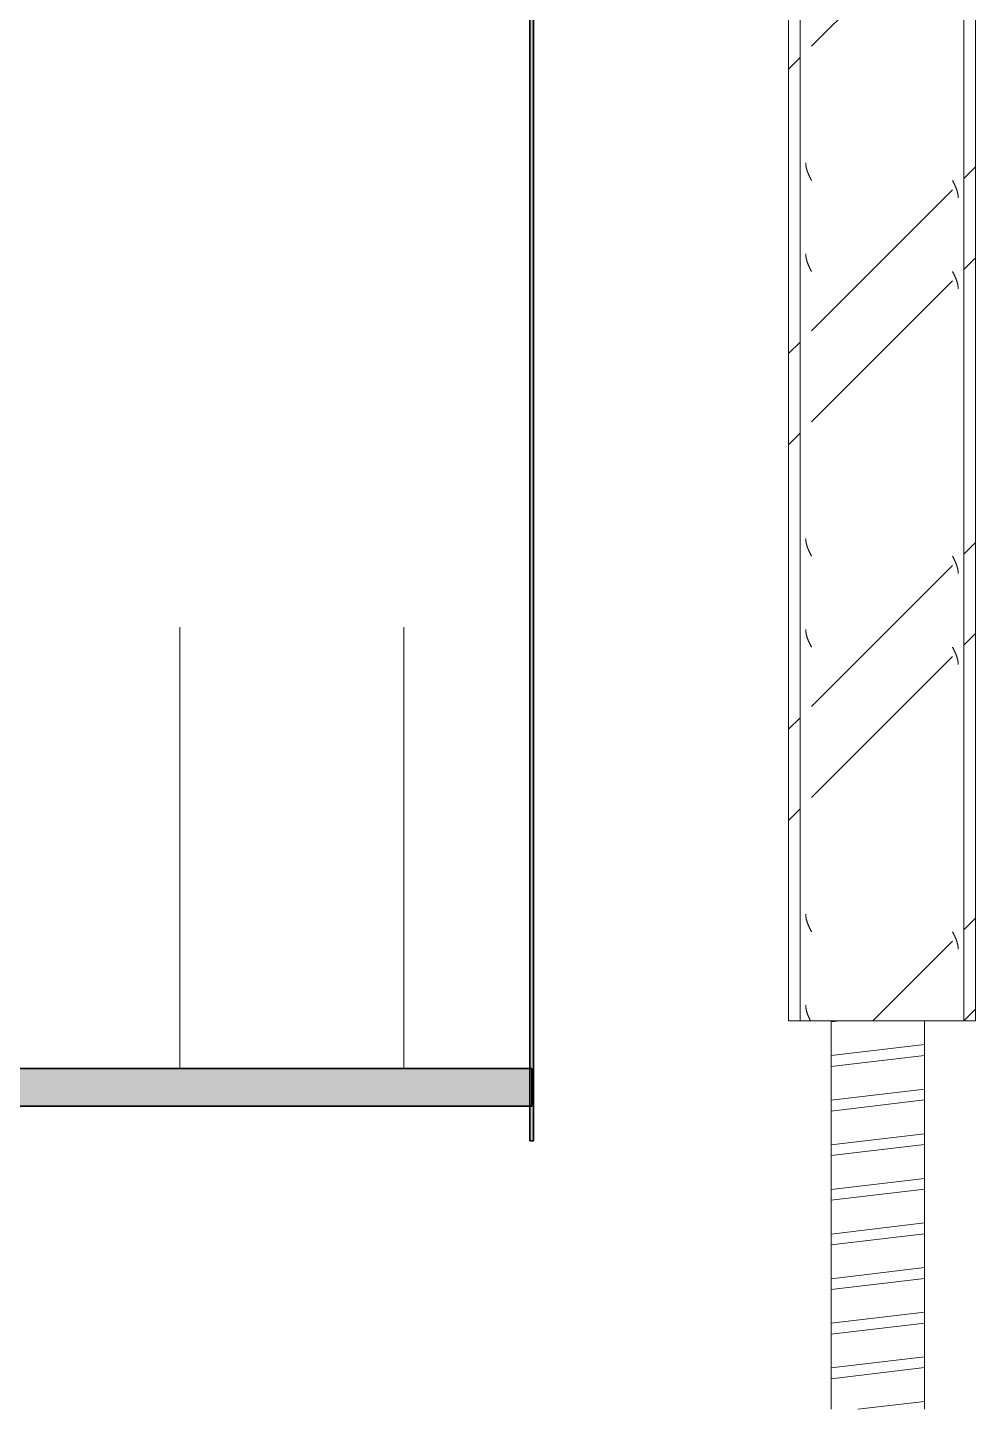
# Model space of a CAD drawing. Header units: centimetres. Extents: x -13467 to 3766, y -437 to 1921.
# Drawn here: x -2412.4 to -2285.5, y 997.5 to 1182.5 of the extents above; entities that cross this region are included whole.
import ezdxf

# ---------------------------------------------------------------- set-up
doc = ezdxf.new("R2010")
doc.units = ezdxf.units.CM
for name, color, linetype, lineweight in [('A-ROOF', 7, 'Continuous', 9), ('A-ROOF-PATT', 7, 'Continuous', 35), ('A-WALL', 7, 'Continuous', 9), ('A-WALL-PATT', 7, 'Continuous', 35), ('S-BEAM', 7, 'Continuous', 9), ('S-COLS', 7, 'Continuous', 9)]:
    doc.layers.add(name, color=color, linetype=linetype, lineweight=lineweight)
pattern_1 = [(45, (-5050.647, 712), (-25.1447, 25.1447), []), (45, (-5050.647, 750.1), (-25.1447, 25.1447), [])]

# ---------------------------------------------------------------- blocks, each defined once
blk = doc.blocks.new('FP_92-Sección 1-2')
at = {"layer": 'S-COLS', "color": 9, "true_color": 0xc0c0c0}
for p, q in [((-1737.19, 1162), (-1737.2, 1162.04)), ((-1737.17, 1161.96), (-1737.19, 1162)), ((-1737.15, 1161.92), (-1737.17, 1161.96)), ((-1737.13, 1161.89), (-1737.15, 1161.92)), ((-1737.11, 1161.85), (-1737.13, 1161.89)), ((-1737.09, 1161.81), (-1737.11, 1161.85)), ((-1737.07, 1161.77), (-1737.09, 1161.81)), ((-1737.05, 1161.74), (-1737.07, 1161.77)), ((-1737.04, 1161.7), (-1737.05, 1161.74)), ((-1737.02, 1161.66), (-1737.04, 1161.7)), ((-1737, 1161.63), (-1737.02, 1161.66)), ((-1736.98, 1161.59), (-1737, 1161.63)), ((-1736.96, 1161.55), (-1736.98, 1161.59)), ((-1736.95, 1161.51), (-1736.96, 1161.55)), ((-1736.93, 1161.48), (-1736.95, 1161.51)), ((-1736.91, 1161.44), (-1736.93, 1161.48)), ((-1736.89, 1161.4), (-1736.91, 1161.44)), ((-1736.88, 1161.36), (-1736.89, 1161.4)), ((-1736.86, 1161.33), (-1736.88, 1161.36)), ((-1736.84, 1161.29), (-1736.86, 1161.33)), ((-1736.83, 1161.25), (-1736.84, 1161.29)), ((-1736.81, 1161.22), (-1736.83, 1161.25)), ((-1736.79, 1161.18), (-1736.81, 1161.22)), ((-1736.78, 1161.14), (-1736.79, 1161.18)), ((-1736.76, 1161.1), (-1736.78, 1161.14)), ((-1736.75, 1161.07), (-1736.76, 1161.1)), ((-1736.73, 1161.03), (-1736.75, 1161.07)), ((-1736.72, 1160.99), (-1736.73, 1161.03)), ((-1736.7, 1160.95), (-1736.72, 1160.99)), ((-1736.69, 1160.92), (-1736.7, 1160.95)), ((-1736.67, 1160.88), (-1736.69, 1160.92)), ((-1736.66, 1160.84), (-1736.67, 1160.88)), ((-1736.65, 1160.8), (-1736.66, 1160.84)), ((-1736.64, 1160.77), (-1736.65, 1160.8)), ((-1736.62, 1160.73), (-1736.64, 1160.77)), ((-1736.61, 1160.69), (-1736.62, 1160.73)), ((-1736.6, 1160.66), (-1736.61, 1160.69)), ((-1736.59, 1160.62), (-1736.6, 1160.66)), ((-1736.58, 1160.58), (-1736.59, 1160.62)), ((-1736.57, 1160.54), (-1736.58, 1160.58)), ((-1736.56, 1160.51), (-1736.57, 1160.54)), ((-1736.55, 1160.47), (-1736.56, 1160.51)), ((-1736.54, 1160.43), (-1736.55, 1160.47)), ((-1736.53, 1160.39), (-1736.54, 1160.43)), ((-1736.52, 1160.36), (-1736.53, 1160.39)), ((-1736.51, 1160.32), (-1736.52, 1160.36)), ((-1736.5, 1160.28), (-1736.51, 1160.32)), ((-1736.49, 1160.25), (-1736.5, 1160.28)), ((-1736.49, 1160.21), (-1736.49, 1160.25)), ((-1736.48, 1160.17), (-1736.49, 1160.21)), ((-1736.47, 1160.13), (-1736.48, 1160.17)), ((-1736.47, 1160.1), (-1736.47, 1160.13)), ((-1736.46, 1160.06), (-1736.47, 1160.1)), ((-1736.46, 1160.02), (-1736.46, 1160.06)), ((-1736.45, 1159.98), (-1736.46, 1160.02)), ((-1736.45, 1159.95), (-1736.45, 1159.98)), ((-1736.45, 1159.91), (-1736.45, 1159.95)), ((-1736.44, 1159.87), (-1736.45, 1159.91)), ((-1736.44, 1159.83), (-1736.44, 1159.87)), ((-1736.44, 1159.8), (-1736.44, 1159.83)), ((-1736.44, 1159.76), (-1736.44, 1159.8)), ((-1736.44, 1159.72), (-1736.44, 1159.76)), ((-1736.44, 1159.69), (-1736.44, 1159.72)), ((-1737.19, 1149.81), (-1737.2, 1149.85)), ((-1737.17, 1149.77), (-1737.19, 1149.81)), ((-1737.15, 1149.73), (-1737.17, 1149.77)), ((-1737.13, 1149.7), (-1737.15, 1149.73)), ((-1737.11, 1149.66), (-1737.13, 1149.7)), ((-1737.09, 1149.62), (-1737.11, 1149.66)), ((-1737.07, 1149.59), (-1737.09, 1149.62)), ((-1737.05, 1149.55), (-1737.07, 1149.59)), ((-1737.04, 1149.51), (-1737.05, 1149.55)), ((-1737.02, 1149.47), (-1737.04, 1149.51)), ((-1737, 1149.44), (-1737.02, 1149.47)), ((-1736.98, 1149.4), (-1737, 1149.44)), ((-1736.96, 1149.36), (-1736.98, 1149.4)), ((-1736.95, 1149.32), (-1736.96, 1149.36)), ((-1736.93, 1149.29), (-1736.95, 1149.32)), ((-1736.91, 1149.25), (-1736.93, 1149.29)), ((-1736.89, 1149.21), (-1736.91, 1149.25)), ((-1736.88, 1149.18), (-1736.89, 1149.21)), ((-1736.86, 1149.14), (-1736.88, 1149.18)), ((-1736.84, 1149.1), (-1736.86, 1149.14)), ((-1736.83, 1149.06), (-1736.84, 1149.1)), ((-1736.81, 1149.03), (-1736.83, 1149.06)), ((-1736.79, 1148.99), (-1736.81, 1149.03)), ((-1736.78, 1148.95), (-1736.79, 1148.99)), ((-1736.76, 1148.91), (-1736.78, 1148.95)), ((-1736.75, 1148.88), (-1736.76, 1148.91)), ((-1736.73, 1148.84), (-1736.75, 1148.88)), ((-1736.72, 1148.8), (-1736.73, 1148.84)), ((-1736.7, 1148.76), (-1736.72, 1148.8)), ((-1736.69, 1148.73), (-1736.7, 1148.76)), ((-1736.67, 1148.69), (-1736.69, 1148.73)), ((-1736.66, 1148.65), (-1736.67, 1148.69)), ((-1736.65, 1148.62), (-1736.66, 1148.65)), ((-1736.64, 1148.58), (-1736.65, 1148.62)), ((-1736.62, 1148.54), (-1736.64, 1148.58)), ((-1736.61, 1148.5), (-1736.62, 1148.54)), ((-1736.6, 1148.47), (-1736.61, 1148.5)), ((-1736.59, 1148.43), (-1736.6, 1148.47)), ((-1736.58, 1148.39), (-1736.59, 1148.43)), ((-1736.57, 1148.35), (-1736.58, 1148.39)), ((-1736.56, 1148.32), (-1736.57, 1148.35)), ((-1736.55, 1148.28), (-1736.56, 1148.32)), ((-1736.54, 1148.24), (-1736.55, 1148.28)), ((-1736.53, 1148.21), (-1736.54, 1148.24)), ((-1736.52, 1148.17), (-1736.53, 1148.21)), ((-1736.51, 1148.13), (-1736.52, 1148.17)), ((-1736.5, 1148.09), (-1736.51, 1148.13)), ((-1736.49, 1148.06), (-1736.5, 1148.09)), ((-1736.49, 1148.02), (-1736.49, 1148.06)), ((-1736.48, 1147.98), (-1736.49, 1148.02)), ((-1736.47, 1147.94), (-1736.48, 1147.98)), ((-1736.47, 1147.91), (-1736.47, 1147.94)), ((-1736.46, 1147.87), (-1736.47, 1147.91)), ((-1736.46, 1147.83), (-1736.46, 1147.87)), ((-1736.45, 1147.79), (-1736.46, 1147.83)), ((-1736.45, 1147.76), (-1736.45, 1147.79)), ((-1736.45, 1147.72), (-1736.45, 1147.76)), ((-1736.44, 1147.68), (-1736.45, 1147.72)), ((-1736.44, 1147.65), (-1736.44, 1147.68)), ((-1736.44, 1147.61), (-1736.44, 1147.65)), ((-1736.44, 1147.57), (-1736.44, 1147.61)), ((-1736.44, 1147.53), (-1736.44, 1147.57)), ((-1736.44, 1147.5), (-1736.44, 1147.53)), ((-1737.19, 1111.71), (-1737.2, 1111.75)), ((-1737.17, 1111.67), (-1737.19, 1111.71)), ((-1737.15, 1111.63), (-1737.17, 1111.67)), ((-1737.13, 1111.6), (-1737.15, 1111.63)), ((-1737.11, 1111.56), (-1737.13, 1111.6)), ((-1737.09, 1111.52), (-1737.11, 1111.56)), ((-1737.07, 1111.49), (-1737.09, 1111.52)), ((-1737.05, 1111.45), (-1737.07, 1111.49)), ((-1737.04, 1111.41), (-1737.05, 1111.45)), ((-1737.02, 1111.37), (-1737.04, 1111.41)), ((-1737, 1111.34), (-1737.02, 1111.37)), ((-1736.98, 1111.3), (-1737, 1111.34)), ((-1736.96, 1111.26), (-1736.98, 1111.3)), ((-1736.95, 1111.22), (-1736.96, 1111.26)), ((-1736.93, 1111.19), (-1736.95, 1111.22)), ((-1736.91, 1111.15), (-1736.93, 1111.19)), ((-1736.89, 1111.11), (-1736.91, 1111.15)), ((-1736.88, 1111.08), (-1736.89, 1111.11)), ((-1736.86, 1111.04), (-1736.88, 1111.08)), ((-1736.84, 1111), (-1736.86, 1111.04)), ((-1736.83, 1110.96), (-1736.84, 1111)), ((-1736.81, 1110.93), (-1736.83, 1110.96)), ((-1736.79, 1110.89), (-1736.81, 1110.93)), ((-1736.78, 1110.85), (-1736.79, 1110.89)), ((-1736.76, 1110.81), (-1736.78, 1110.85)), ((-1736.75, 1110.78), (-1736.76, 1110.81)), ((-1736.73, 1110.74), (-1736.75, 1110.78)), ((-1736.72, 1110.7), (-1736.73, 1110.74)), ((-1736.7, 1110.66), (-1736.72, 1110.7)), ((-1736.69, 1110.63), (-1736.7, 1110.66)), ((-1736.67, 1110.59), (-1736.69, 1110.63)), ((-1736.66, 1110.55), (-1736.67, 1110.59)), ((-1736.65, 1110.52), (-1736.66, 1110.55)), ((-1736.64, 1110.48), (-1736.65, 1110.52)), ((-1736.62, 1110.44), (-1736.64, 1110.48)), ((-1736.61, 1110.4), (-1736.62, 1110.44)), ((-1736.6, 1110.37), (-1736.61, 1110.4)), ((-1736.59, 1110.33), (-1736.6, 1110.37)), ((-1736.58, 1110.29), (-1736.59, 1110.33)), ((-1736.57, 1110.25), (-1736.58, 1110.29)), ((-1736.56, 1110.22), (-1736.57, 1110.25)), ((-1736.55, 1110.18), (-1736.56, 1110.22)), ((-1736.54, 1110.14), (-1736.55, 1110.18)), ((-1736.53, 1110.11), (-1736.54, 1110.14)), ((-1736.52, 1110.07), (-1736.53, 1110.11)), ((-1736.51, 1110.03), (-1736.52, 1110.07)), ((-1736.5, 1109.99), (-1736.51, 1110.03)), ((-1736.49, 1109.96), (-1736.5, 1109.99)), ((-1736.49, 1109.92), (-1736.49, 1109.96)), ((-1736.48, 1109.88), (-1736.49, 1109.92)), ((-1736.47, 1109.84), (-1736.48, 1109.88)), ((-1736.47, 1109.81), (-1736.47, 1109.84)), ((-1736.46, 1109.77), (-1736.47, 1109.81)), ((-1736.46, 1109.73), (-1736.46, 1109.77)), ((-1736.45, 1109.69), (-1736.46, 1109.73)), ((-1736.45, 1109.66), (-1736.45, 1109.69)), ((-1736.45, 1109.62), (-1736.45, 1109.66)), ((-1736.44, 1109.58), (-1736.45, 1109.62)), ((-1736.44, 1109.55), (-1736.44, 1109.58)), ((-1736.44, 1109.51), (-1736.44, 1109.55)), ((-1736.44, 1109.47), (-1736.44, 1109.51)), ((-1736.44, 1109.43), (-1736.44, 1109.47)), ((-1736.44, 1109.4), (-1736.44, 1109.43)), ((-1737.19, 1099.52), (-1737.2, 1099.56)), ((-1737.17, 1099.48), (-1737.19, 1099.52)), ((-1737.15, 1099.45), (-1737.17, 1099.48)), ((-1737.13, 1099.41), (-1737.15, 1099.45)), ((-1737.11, 1099.37), (-1737.13, 1099.41)), ((-1737.09, 1099.33), (-1737.11, 1099.37)), ((-1737.07, 1099.3), (-1737.09, 1099.33)), ((-1737.05, 1099.26), (-1737.07, 1099.3)), ((-1737.04, 1099.22), (-1737.05, 1099.26)), ((-1737.02, 1099.18), (-1737.04, 1099.22)), ((-1737, 1099.15), (-1737.02, 1099.18)), ((-1736.98, 1099.11), (-1737, 1099.15)), ((-1736.96, 1099.07), (-1736.98, 1099.11)), ((-1736.95, 1099.03), (-1736.96, 1099.07)), ((-1736.93, 1099), (-1736.95, 1099.03)), ((-1736.91, 1098.96), (-1736.93, 1099)), ((-1736.89, 1098.92), (-1736.91, 1098.96)), ((-1736.88, 1098.89), (-1736.89, 1098.92)), ((-1736.86, 1098.85), (-1736.88, 1098.89)), ((-1736.84, 1098.81), (-1736.86, 1098.85)), ((-1736.83, 1098.77), (-1736.84, 1098.81)), ((-1736.81, 1098.74), (-1736.83, 1098.77)), ((-1736.79, 1098.7), (-1736.81, 1098.74)), ((-1736.78, 1098.66), (-1736.79, 1098.7)), ((-1736.76, 1098.62), (-1736.78, 1098.66)), ((-1736.75, 1098.59), (-1736.76, 1098.62)), ((-1736.73, 1098.55), (-1736.75, 1098.59)), ((-1736.72, 1098.51), (-1736.73, 1098.55)), ((-1736.7, 1098.48), (-1736.72, 1098.51)), ((-1736.69, 1098.44), (-1736.7, 1098.48)), ((-1736.67, 1098.4), (-1736.69, 1098.44)), ((-1736.66, 1098.36), (-1736.67, 1098.4)), ((-1736.65, 1098.33), (-1736.66, 1098.36)), ((-1736.64, 1098.29), (-1736.65, 1098.33)), ((-1736.62, 1098.25), (-1736.64, 1098.29)), ((-1736.61, 1098.21), (-1736.62, 1098.25)), ((-1736.6, 1098.18), (-1736.61, 1098.21)), ((-1736.59, 1098.14), (-1736.6, 1098.18)), ((-1736.58, 1098.1), (-1736.59, 1098.14)), ((-1736.57, 1098.06), (-1736.58, 1098.1)), ((-1736.56, 1098.03), (-1736.57, 1098.06)), ((-1736.55, 1097.99), (-1736.56, 1098.03)), ((-1736.54, 1097.95), (-1736.55, 1097.99)), ((-1736.53, 1097.92), (-1736.54, 1097.95)), ((-1736.52, 1097.88), (-1736.53, 1097.92)), ((-1736.51, 1097.84), (-1736.52, 1097.88)), ((-1736.5, 1097.8), (-1736.51, 1097.84)), ((-1736.49, 1097.77), (-1736.5, 1097.8)), ((-1736.49, 1097.73), (-1736.49, 1097.77)), ((-1736.48, 1097.69), (-1736.49, 1097.73)), ((-1736.47, 1097.65), (-1736.48, 1097.69)), ((-1736.47, 1097.62), (-1736.47, 1097.65)), ((-1736.46, 1097.58), (-1736.47, 1097.62)), ((-1736.46, 1097.54), (-1736.46, 1097.58)), ((-1736.45, 1097.51), (-1736.46, 1097.54)), ((-1736.45, 1097.47), (-1736.45, 1097.51)), ((-1736.45, 1097.43), (-1736.45, 1097.47)), ((-1736.44, 1097.39), (-1736.45, 1097.43)), ((-1736.44, 1097.36), (-1736.44, 1097.39)), ((-1736.44, 1097.32), (-1736.44, 1097.36)), ((-1736.44, 1097.28), (-1736.44, 1097.32)), ((-1736.44, 1097.24), (-1736.44, 1097.28)), ((-1736.44, 1097.21), (-1736.44, 1097.24)), ((-1737.19, 1061.42), (-1737.2, 1061.46)), ((-1737.17, 1061.38), (-1737.19, 1061.42)), ((-1737.15, 1061.35), (-1737.17, 1061.38)), ((-1737.13, 1061.31), (-1737.15, 1061.35)), ((-1737.11, 1061.27), (-1737.13, 1061.31)), ((-1737.09, 1061.23), (-1737.11, 1061.27)), ((-1737.07, 1061.2), (-1737.09, 1061.23)), ((-1737.05, 1061.16), (-1737.07, 1061.2)), ((-1737.04, 1061.12), (-1737.05, 1061.16)), ((-1737.02, 1061.08), (-1737.04, 1061.12)), ((-1737, 1061.05), (-1737.02, 1061.08)), ((-1736.98, 1061.01), (-1737, 1061.05)), ((-1736.96, 1060.97), (-1736.98, 1061.01)), ((-1736.95, 1060.93), (-1736.96, 1060.97)), ((-1736.93, 1060.9), (-1736.95, 1060.93)), ((-1736.91, 1060.86), (-1736.93, 1060.9)), ((-1736.89, 1060.82), (-1736.91, 1060.86)), ((-1736.88, 1060.79), (-1736.89, 1060.82)), ((-1736.86, 1060.75), (-1736.88, 1060.79)), ((-1736.84, 1060.71), (-1736.86, 1060.75)), ((-1736.83, 1060.67), (-1736.84, 1060.71)), ((-1736.81, 1060.64), (-1736.83, 1060.67)), ((-1736.79, 1060.6), (-1736.81, 1060.64)), ((-1736.78, 1060.56), (-1736.79, 1060.6)), ((-1736.76, 1060.52), (-1736.78, 1060.56)), ((-1736.75, 1060.49), (-1736.76, 1060.52)), ((-1736.73, 1060.45), (-1736.75, 1060.49)), ((-1736.72, 1060.41), (-1736.73, 1060.45)), ((-1736.7, 1060.38), (-1736.72, 1060.41)), ((-1736.69, 1060.34), (-1736.7, 1060.38)), ((-1736.67, 1060.3), (-1736.69, 1060.34)), ((-1736.66, 1060.26), (-1736.67, 1060.3)), ((-1736.65, 1060.23), (-1736.66, 1060.26)), ((-1736.64, 1060.19), (-1736.65, 1060.23)), ((-1736.62, 1060.15), (-1736.64, 1060.19)), ((-1736.61, 1060.11), (-1736.62, 1060.15)), ((-1736.6, 1060.08), (-1736.61, 1060.11)), ((-1736.59, 1060.04), (-1736.6, 1060.08)), ((-1736.58, 1060), (-1736.59, 1060.04)), ((-1736.57, 1059.96), (-1736.58, 1060)), ((-1736.56, 1059.93), (-1736.57, 1059.96)), ((-1736.55, 1059.89), (-1736.56, 1059.93)), ((-1736.54, 1059.85), (-1736.55, 1059.89)), ((-1736.53, 1059.82), (-1736.54, 1059.85)), ((-1736.52, 1059.78), (-1736.53, 1059.82)), ((-1736.51, 1059.74), (-1736.52, 1059.78)), ((-1736.5, 1059.7), (-1736.51, 1059.74)), ((-1736.49, 1059.67), (-1736.5, 1059.7)), ((-1736.49, 1059.63), (-1736.49, 1059.67)), ((-1736.48, 1059.59), (-1736.49, 1059.63)), ((-1736.47, 1059.55), (-1736.48, 1059.59)), ((-1736.47, 1059.52), (-1736.47, 1059.55)), ((-1736.46, 1059.48), (-1736.47, 1059.52)), ((-1736.46, 1059.44), (-1736.46, 1059.48)), ((-1736.45, 1059.41), (-1736.46, 1059.44)), ((-1736.45, 1059.37), (-1736.45, 1059.41)), ((-1736.45, 1059.33), (-1736.45, 1059.37)), ((-1736.44, 1059.29), (-1736.45, 1059.33)), ((-1736.44, 1059.26), (-1736.44, 1059.29)), ((-1736.44, 1059.22), (-1736.44, 1059.26)), ((-1736.44, 1059.18), (-1736.44, 1059.22)), ((-1736.44, 1059.14), (-1736.44, 1059.18)), ((-1736.44, 1059.11), (-1736.44, 1059.14))]:
    blk.add_line(p, q, dxfattribs=at)
blk = doc.blocks.new('FP_93-Sección 1-2')
at = {"layer": 'S-COLS', "color": 9, "true_color": 0xc0c0c0}
for p, q in [((-1756.85, 1164.35), (-1756.85, 1164.39)), ((-1756.85, 1164.31), (-1756.85, 1164.35)), ((-1756.85, 1164.27), (-1756.85, 1164.31)), ((-1756.85, 1164.24), (-1756.85, 1164.27)), ((-1756.85, 1164.2), (-1756.85, 1164.24)), ((-1756.84, 1164.16), (-1756.85, 1164.2)), ((-1756.84, 1164.12), (-1756.84, 1164.16)), ((-1756.83, 1164.09), (-1756.84, 1164.12)), ((-1756.83, 1164.05), (-1756.83, 1164.09)), ((-1756.83, 1164.01), (-1756.83, 1164.05)), ((-1756.82, 1163.97), (-1756.83, 1164.01)), ((-1756.81, 1163.94), (-1756.82, 1163.97)), ((-1756.81, 1163.9), (-1756.81, 1163.94)), ((-1756.8, 1163.86), (-1756.81, 1163.9)), ((-1756.79, 1163.83), (-1756.8, 1163.86)), ((-1756.79, 1163.79), (-1756.79, 1163.83)), ((-1756.78, 1163.75), (-1756.79, 1163.79)), ((-1756.77, 1163.71), (-1756.78, 1163.75)), ((-1756.76, 1163.68), (-1756.77, 1163.71)), ((-1756.75, 1163.64), (-1756.76, 1163.68)), ((-1756.74, 1163.6), (-1756.75, 1163.64)), ((-1756.73, 1163.56), (-1756.74, 1163.6)), ((-1756.72, 1163.53), (-1756.73, 1163.56)), ((-1756.71, 1163.49), (-1756.72, 1163.53)), ((-1756.7, 1163.45), (-1756.71, 1163.49)), ((-1756.69, 1163.42), (-1756.7, 1163.45)), ((-1756.68, 1163.38), (-1756.69, 1163.42)), ((-1756.67, 1163.34), (-1756.68, 1163.38)), ((-1756.65, 1163.3), (-1756.67, 1163.34)), ((-1756.64, 1163.27), (-1756.65, 1163.3)), ((-1756.63, 1163.23), (-1756.64, 1163.27)), ((-1756.61, 1163.19), (-1756.63, 1163.23)), ((-1756.6, 1163.15), (-1756.61, 1163.19)), ((-1756.59, 1163.12), (-1756.6, 1163.15)), ((-1756.57, 1163.08), (-1756.59, 1163.12)), ((-1756.56, 1163.04), (-1756.57, 1163.08)), ((-1756.54, 1163), (-1756.56, 1163.04)), ((-1756.53, 1162.97), (-1756.54, 1163)), ((-1756.51, 1162.93), (-1756.53, 1162.97)), ((-1756.5, 1162.89), (-1756.51, 1162.93)), ((-1756.48, 1162.86), (-1756.5, 1162.89)), ((-1756.46, 1162.82), (-1756.48, 1162.86)), ((-1756.45, 1162.78), (-1756.46, 1162.82)), ((-1756.43, 1162.74), (-1756.45, 1162.78)), ((-1756.41, 1162.71), (-1756.43, 1162.74)), ((-1756.4, 1162.67), (-1756.41, 1162.71)), ((-1756.38, 1162.63), (-1756.4, 1162.67)), ((-1756.36, 1162.59), (-1756.38, 1162.63)), ((-1756.34, 1162.56), (-1756.36, 1162.59)), ((-1756.33, 1162.52), (-1756.34, 1162.56)), ((-1756.31, 1162.48), (-1756.33, 1162.52)), ((-1756.29, 1162.45), (-1756.31, 1162.48)), ((-1756.27, 1162.41), (-1756.29, 1162.45)), ((-1756.25, 1162.37), (-1756.27, 1162.41)), ((-1756.23, 1162.33), (-1756.25, 1162.37)), ((-1756.22, 1162.3), (-1756.23, 1162.33)), ((-1756.2, 1162.26), (-1756.22, 1162.3)), ((-1756.18, 1162.22), (-1756.2, 1162.26)), ((-1756.16, 1162.18), (-1756.18, 1162.22)), ((-1756.14, 1162.15), (-1756.16, 1162.18)), ((-1756.12, 1162.11), (-1756.14, 1162.15)), ((-1756.1, 1162.07), (-1756.12, 1162.11)), ((-1756.08, 1162.04), (-1756.1, 1162.07)), ((-1756.85, 1152.16), (-1756.85, 1152.2)), ((-1756.85, 1152.12), (-1756.85, 1152.16)), ((-1756.85, 1152.08), (-1756.85, 1152.12)), ((-1756.85, 1152.05), (-1756.85, 1152.08)), ((-1756.85, 1152.01), (-1756.85, 1152.05)), ((-1756.84, 1151.97), (-1756.85, 1152.01)), ((-1756.84, 1151.93), (-1756.84, 1151.97)), ((-1756.83, 1151.9), (-1756.84, 1151.93)), ((-1756.83, 1151.86), (-1756.83, 1151.9)), ((-1756.83, 1151.82), (-1756.83, 1151.86)), ((-1756.82, 1151.79), (-1756.83, 1151.82)), ((-1756.81, 1151.75), (-1756.82, 1151.79)), ((-1756.81, 1151.71), (-1756.81, 1151.75)), ((-1756.8, 1151.67), (-1756.81, 1151.71)), ((-1756.79, 1151.64), (-1756.8, 1151.67)), ((-1756.79, 1151.6), (-1756.79, 1151.64)), ((-1756.78, 1151.56), (-1756.79, 1151.6)), ((-1756.77, 1151.52), (-1756.78, 1151.56)), ((-1756.76, 1151.49), (-1756.77, 1151.52)), ((-1756.75, 1151.45), (-1756.76, 1151.49)), ((-1756.74, 1151.41), (-1756.75, 1151.45)), ((-1756.73, 1151.38), (-1756.74, 1151.41)), ((-1756.72, 1151.34), (-1756.73, 1151.38)), ((-1756.71, 1151.3), (-1756.72, 1151.34)), ((-1756.7, 1151.26), (-1756.71, 1151.3)), ((-1756.69, 1151.23), (-1756.7, 1151.26)), ((-1756.68, 1151.19), (-1756.69, 1151.23)), ((-1756.67, 1151.15), (-1756.68, 1151.19)), ((-1756.65, 1151.11), (-1756.67, 1151.15)), ((-1756.64, 1151.08), (-1756.65, 1151.11)), ((-1756.63, 1151.04), (-1756.64, 1151.08)), ((-1756.61, 1151), (-1756.63, 1151.04)), ((-1756.6, 1150.96), (-1756.61, 1151)), ((-1756.59, 1150.93), (-1756.6, 1150.96)), ((-1756.57, 1150.89), (-1756.59, 1150.93)), ((-1756.56, 1150.85), (-1756.57, 1150.89)), ((-1756.54, 1150.82), (-1756.56, 1150.85)), ((-1756.53, 1150.78), (-1756.54, 1150.82)), ((-1756.51, 1150.74), (-1756.53, 1150.78)), ((-1756.5, 1150.7), (-1756.51, 1150.74)), ((-1756.48, 1150.67), (-1756.5, 1150.7)), ((-1756.46, 1150.63), (-1756.48, 1150.67)), ((-1756.45, 1150.59), (-1756.46, 1150.63)), ((-1756.43, 1150.55), (-1756.45, 1150.59)), ((-1756.41, 1150.52), (-1756.43, 1150.55)), ((-1756.4, 1150.48), (-1756.41, 1150.52)), ((-1756.38, 1150.44), (-1756.4, 1150.48)), ((-1756.36, 1150.41), (-1756.38, 1150.44)), ((-1756.34, 1150.37), (-1756.36, 1150.41)), ((-1756.33, 1150.33), (-1756.34, 1150.37)), ((-1756.31, 1150.29), (-1756.33, 1150.33)), ((-1756.29, 1150.26), (-1756.31, 1150.29)), ((-1756.27, 1150.22), (-1756.29, 1150.26)), ((-1756.25, 1150.18), (-1756.27, 1150.22)), ((-1756.23, 1150.14), (-1756.25, 1150.18)), ((-1756.22, 1150.11), (-1756.23, 1150.14)), ((-1756.2, 1150.07), (-1756.22, 1150.11)), ((-1756.18, 1150.03), (-1756.2, 1150.07)), ((-1756.16, 1149.99), (-1756.18, 1150.03)), ((-1756.14, 1149.96), (-1756.16, 1149.99)), ((-1756.12, 1149.92), (-1756.14, 1149.96)), ((-1756.1, 1149.88), (-1756.12, 1149.92)), ((-1756.08, 1149.85), (-1756.1, 1149.88)), ((-1756.85, 1114.06), (-1756.85, 1114.1)), ((-1756.85, 1114.02), (-1756.85, 1114.06)), ((-1756.85, 1113.98), (-1756.85, 1114.02)), ((-1756.85, 1113.95), (-1756.85, 1113.98)), ((-1756.85, 1113.91), (-1756.85, 1113.95)), ((-1756.84, 1113.87), (-1756.85, 1113.91)), ((-1756.84, 1113.83), (-1756.84, 1113.87)), ((-1756.83, 1113.8), (-1756.84, 1113.83)), ((-1756.83, 1113.76), (-1756.83, 1113.8)), ((-1756.83, 1113.72), (-1756.83, 1113.76)), ((-1756.82, 1113.69), (-1756.83, 1113.72)), ((-1756.81, 1113.65), (-1756.82, 1113.69)), ((-1756.81, 1113.61), (-1756.81, 1113.65)), ((-1756.8, 1113.57), (-1756.81, 1113.61)), ((-1756.79, 1113.54), (-1756.8, 1113.57)), ((-1756.79, 1113.5), (-1756.79, 1113.54)), ((-1756.78, 1113.46), (-1756.79, 1113.5)), ((-1756.77, 1113.42), (-1756.78, 1113.46)), ((-1756.76, 1113.39), (-1756.77, 1113.42)), ((-1756.75, 1113.35), (-1756.76, 1113.39)), ((-1756.74, 1113.31), (-1756.75, 1113.35)), ((-1756.73, 1113.28), (-1756.74, 1113.31)), ((-1756.72, 1113.24), (-1756.73, 1113.28)), ((-1756.71, 1113.2), (-1756.72, 1113.24)), ((-1756.7, 1113.16), (-1756.71, 1113.2)), ((-1756.69, 1113.13), (-1756.7, 1113.16)), ((-1756.68, 1113.09), (-1756.69, 1113.13)), ((-1756.67, 1113.05), (-1756.68, 1113.09)), ((-1756.65, 1113.01), (-1756.67, 1113.05)), ((-1756.64, 1112.98), (-1756.65, 1113.01)), ((-1756.63, 1112.94), (-1756.64, 1112.98)), ((-1756.61, 1112.9), (-1756.63, 1112.94)), ((-1756.6, 1112.86), (-1756.61, 1112.9)), ((-1756.59, 1112.83), (-1756.6, 1112.86)), ((-1756.57, 1112.79), (-1756.59, 1112.83)), ((-1756.56, 1112.75), (-1756.57, 1112.79)), ((-1756.54, 1112.72), (-1756.56, 1112.75)), ((-1756.53, 1112.68), (-1756.54, 1112.72)), ((-1756.51, 1112.64), (-1756.53, 1112.68)), ((-1756.5, 1112.6), (-1756.51, 1112.64)), ((-1756.48, 1112.57), (-1756.5, 1112.6)), ((-1756.46, 1112.53), (-1756.48, 1112.57)), ((-1756.45, 1112.49), (-1756.46, 1112.53)), ((-1756.43, 1112.45), (-1756.45, 1112.49)), ((-1756.41, 1112.42), (-1756.43, 1112.45)), ((-1756.4, 1112.38), (-1756.41, 1112.42)), ((-1756.38, 1112.34), (-1756.4, 1112.38)), ((-1756.36, 1112.31), (-1756.38, 1112.34)), ((-1756.34, 1112.27), (-1756.36, 1112.31)), ((-1756.33, 1112.23), (-1756.34, 1112.27)), ((-1756.31, 1112.19), (-1756.33, 1112.23)), ((-1756.29, 1112.16), (-1756.31, 1112.19)), ((-1756.27, 1112.12), (-1756.29, 1112.16)), ((-1756.25, 1112.08), (-1756.27, 1112.12)), ((-1756.23, 1112.04), (-1756.25, 1112.08)), ((-1756.22, 1112.01), (-1756.23, 1112.04)), ((-1756.2, 1111.97), (-1756.22, 1112.01)), ((-1756.18, 1111.93), (-1756.2, 1111.97)), ((-1756.16, 1111.89), (-1756.18, 1111.93)), ((-1756.14, 1111.86), (-1756.16, 1111.89)), ((-1756.12, 1111.82), (-1756.14, 1111.86)), ((-1756.1, 1111.78), (-1756.12, 1111.82)), ((-1756.08, 1111.75), (-1756.1, 1111.78)), ((-1756.85, 1101.87), (-1756.85, 1101.91)), ((-1756.85, 1101.83), (-1756.85, 1101.87)), ((-1756.85, 1101.79), (-1756.85, 1101.83)), ((-1756.85, 1101.76), (-1756.85, 1101.79)), ((-1756.85, 1101.72), (-1756.85, 1101.76)), ((-1756.84, 1101.68), (-1756.85, 1101.72)), ((-1756.84, 1101.65), (-1756.84, 1101.68)), ((-1756.83, 1101.61), (-1756.84, 1101.65)), ((-1756.83, 1101.57), (-1756.83, 1101.61)), ((-1756.83, 1101.53), (-1756.83, 1101.57)), ((-1756.82, 1101.5), (-1756.83, 1101.53)), ((-1756.81, 1101.46), (-1756.82, 1101.5)), ((-1756.81, 1101.42), (-1756.81, 1101.46)), ((-1756.8, 1101.38), (-1756.81, 1101.42)), ((-1756.79, 1101.35), (-1756.8, 1101.38)), ((-1756.79, 1101.31), (-1756.79, 1101.35)), ((-1756.78, 1101.27), (-1756.79, 1101.31)), ((-1756.77, 1101.23), (-1756.78, 1101.27)), ((-1756.76, 1101.2), (-1756.77, 1101.23)), ((-1756.75, 1101.16), (-1756.76, 1101.2)), ((-1756.74, 1101.12), (-1756.75, 1101.16)), ((-1756.73, 1101.09), (-1756.74, 1101.12)), ((-1756.72, 1101.05), (-1756.73, 1101.09)), ((-1756.71, 1101.01), (-1756.72, 1101.05)), ((-1756.7, 1100.97), (-1756.71, 1101.01)), ((-1756.69, 1100.94), (-1756.7, 1100.97)), ((-1756.68, 1100.9), (-1756.69, 1100.94)), ((-1756.67, 1100.86), (-1756.68, 1100.9)), ((-1756.65, 1100.82), (-1756.67, 1100.86)), ((-1756.64, 1100.79), (-1756.65, 1100.82)), ((-1756.63, 1100.75), (-1756.64, 1100.79)), ((-1756.61, 1100.71), (-1756.63, 1100.75)), ((-1756.6, 1100.68), (-1756.61, 1100.71)), ((-1756.59, 1100.64), (-1756.6, 1100.68)), ((-1756.57, 1100.6), (-1756.59, 1100.64)), ((-1756.56, 1100.56), (-1756.57, 1100.6)), ((-1756.54, 1100.53), (-1756.56, 1100.56)), ((-1756.53, 1100.49), (-1756.54, 1100.53)), ((-1756.51, 1100.45), (-1756.53, 1100.49)), ((-1756.5, 1100.41), (-1756.51, 1100.45)), ((-1756.48, 1100.38), (-1756.5, 1100.41)), ((-1756.46, 1100.34), (-1756.48, 1100.38)), ((-1756.45, 1100.3), (-1756.46, 1100.34)), ((-1756.43, 1100.26), (-1756.45, 1100.3)), ((-1756.41, 1100.23), (-1756.43, 1100.26)), ((-1756.4, 1100.19), (-1756.41, 1100.23)), ((-1756.38, 1100.15), (-1756.4, 1100.19)), ((-1756.36, 1100.12), (-1756.38, 1100.15)), ((-1756.34, 1100.08), (-1756.36, 1100.12)), ((-1756.33, 1100.04), (-1756.34, 1100.08)), ((-1756.31, 1100), (-1756.33, 1100.04)), ((-1756.29, 1099.97), (-1756.31, 1100)), ((-1756.27, 1099.93), (-1756.29, 1099.97)), ((-1756.25, 1099.89), (-1756.27, 1099.93)), ((-1756.23, 1099.85), (-1756.25, 1099.89)), ((-1756.22, 1099.82), (-1756.23, 1099.85)), ((-1756.2, 1099.78), (-1756.22, 1099.82)), ((-1756.18, 1099.74), (-1756.2, 1099.78)), ((-1756.16, 1099.71), (-1756.18, 1099.74)), ((-1756.14, 1099.67), (-1756.16, 1099.71)), ((-1756.12, 1099.63), (-1756.14, 1099.67)), ((-1756.1, 1099.59), (-1756.12, 1099.63)), ((-1756.08, 1099.56), (-1756.1, 1099.59)), ((-1756.85, 1063.77), (-1756.85, 1063.81)), ((-1756.85, 1063.73), (-1756.85, 1063.77)), ((-1756.85, 1063.69), (-1756.85, 1063.73)), ((-1756.85, 1063.66), (-1756.85, 1063.69)), ((-1756.85, 1063.62), (-1756.85, 1063.66)), ((-1756.84, 1063.58), (-1756.85, 1063.62)), ((-1756.84, 1063.55), (-1756.84, 1063.58)), ((-1756.83, 1063.51), (-1756.84, 1063.55)), ((-1756.83, 1063.47), (-1756.83, 1063.51)), ((-1756.83, 1063.43), (-1756.83, 1063.47)), ((-1756.82, 1063.4), (-1756.83, 1063.43)), ((-1756.81, 1063.36), (-1756.82, 1063.4)), ((-1756.81, 1063.32), (-1756.81, 1063.36)), ((-1756.8, 1063.28), (-1756.81, 1063.32)), ((-1756.79, 1063.25), (-1756.8, 1063.28)), ((-1756.79, 1063.21), (-1756.79, 1063.25)), ((-1756.78, 1063.17), (-1756.79, 1063.21)), ((-1756.77, 1063.13), (-1756.78, 1063.17)), ((-1756.76, 1063.1), (-1756.77, 1063.13)), ((-1756.75, 1063.06), (-1756.76, 1063.1)), ((-1756.74, 1063.02), (-1756.75, 1063.06)), ((-1756.73, 1062.99), (-1756.74, 1063.02)), ((-1756.72, 1062.95), (-1756.73, 1062.99)), ((-1756.71, 1062.91), (-1756.72, 1062.95)), ((-1756.7, 1062.87), (-1756.71, 1062.91)), ((-1756.69, 1062.84), (-1756.7, 1062.87)), ((-1756.68, 1062.8), (-1756.69, 1062.84)), ((-1756.67, 1062.76), (-1756.68, 1062.8)), ((-1756.65, 1062.72), (-1756.67, 1062.76)), ((-1756.64, 1062.69), (-1756.65, 1062.72)), ((-1756.63, 1062.65), (-1756.64, 1062.69)), ((-1756.61, 1062.61), (-1756.63, 1062.65)), ((-1756.6, 1062.58), (-1756.61, 1062.61)), ((-1756.59, 1062.54), (-1756.6, 1062.58)), ((-1756.57, 1062.5), (-1756.59, 1062.54)), ((-1756.56, 1062.46), (-1756.57, 1062.5)), ((-1756.54, 1062.43), (-1756.56, 1062.46)), ((-1756.53, 1062.39), (-1756.54, 1062.43)), ((-1756.51, 1062.35), (-1756.53, 1062.39)), ((-1756.5, 1062.31), (-1756.51, 1062.35)), ((-1756.48, 1062.28), (-1756.5, 1062.31)), ((-1756.46, 1062.24), (-1756.48, 1062.28)), ((-1756.45, 1062.2), (-1756.46, 1062.24)), ((-1756.43, 1062.16), (-1756.45, 1062.2)), ((-1756.41, 1062.13), (-1756.43, 1062.16)), ((-1756.4, 1062.09), (-1756.41, 1062.13)), ((-1756.38, 1062.05), (-1756.4, 1062.09)), ((-1756.36, 1062.02), (-1756.38, 1062.05)), ((-1756.34, 1061.98), (-1756.36, 1062.02)), ((-1756.33, 1061.94), (-1756.34, 1061.98)), ((-1756.31, 1061.9), (-1756.33, 1061.94)), ((-1756.29, 1061.87), (-1756.31, 1061.9)), ((-1756.27, 1061.83), (-1756.29, 1061.87)), ((-1756.25, 1061.79), (-1756.27, 1061.83)), ((-1756.23, 1061.75), (-1756.25, 1061.79)), ((-1756.22, 1061.72), (-1756.23, 1061.75)), ((-1756.2, 1061.68), (-1756.22, 1061.72)), ((-1756.18, 1061.64), (-1756.2, 1061.68)), ((-1756.16, 1061.61), (-1756.18, 1061.64)), ((-1756.14, 1061.57), (-1756.16, 1061.61)), ((-1756.12, 1061.53), (-1756.14, 1061.57)), ((-1756.1, 1061.49), (-1756.12, 1061.53)), ((-1756.08, 1061.46), (-1756.1, 1061.49)), ((-1756.85, 1051.58), (-1756.85, 1051.62)), ((-1756.85, 1051.54), (-1756.85, 1051.58)), ((-1756.85, 1051.51), (-1756.85, 1051.54)), ((-1756.85, 1051.47), (-1756.85, 1051.51)), ((-1756.85, 1051.43), (-1756.85, 1051.47)), ((-1756.84, 1051.39), (-1756.85, 1051.43)), ((-1756.84, 1051.36), (-1756.84, 1051.39)), ((-1756.83, 1051.32), (-1756.84, 1051.36)), ((-1756.83, 1051.28), (-1756.83, 1051.32)), ((-1756.83, 1051.24), (-1756.83, 1051.28)), ((-1756.82, 1051.21), (-1756.83, 1051.24)), ((-1756.81, 1051.17), (-1756.82, 1051.21)), ((-1756.81, 1051.13), (-1756.81, 1051.17)), ((-1756.8, 1051.1), (-1756.81, 1051.13)), ((-1756.79, 1051.06), (-1756.8, 1051.1)), ((-1756.79, 1051.02), (-1756.79, 1051.06)), ((-1756.78, 1050.98), (-1756.79, 1051.02)), ((-1756.77, 1050.95), (-1756.78, 1050.98)), ((-1756.76, 1050.91), (-1756.77, 1050.95)), ((-1756.75, 1050.87), (-1756.76, 1050.91)), ((-1756.74, 1050.83), (-1756.75, 1050.87)), ((-1756.73, 1050.8), (-1756.74, 1050.83)), ((-1756.72, 1050.76), (-1756.73, 1050.8)), ((-1756.71, 1050.72), (-1756.72, 1050.76)), ((-1756.7, 1050.69), (-1756.71, 1050.72)), ((-1756.69, 1050.65), (-1756.7, 1050.69)), ((-1756.68, 1050.61), (-1756.69, 1050.65)), ((-1756.67, 1050.57), (-1756.68, 1050.61)), ((-1756.65, 1050.54), (-1756.67, 1050.57)), ((-1756.64, 1050.5), (-1756.65, 1050.54)), ((-1756.63, 1050.46), (-1756.64, 1050.5)), ((-1756.62, 1050.42), (-1756.63, 1050.46)), ((-1756.6, 1050.39), (-1756.62, 1050.42)), ((-1756.59, 1050.35), (-1756.6, 1050.39)), ((-1756.57, 1050.31), (-1756.59, 1050.35)), ((-1756.56, 1050.28), (-1756.57, 1050.31)), ((-1756.54, 1050.24), (-1756.56, 1050.28)), ((-1756.53, 1050.2), (-1756.54, 1050.24)), ((-1756.51, 1050.16), (-1756.53, 1050.2)), ((-1756.5, 1050.13), (-1756.51, 1050.16)), ((-1756.48, 1050.09), (-1756.5, 1050.13)), ((-1756.46, 1050.05), (-1756.48, 1050.09)), ((-1756.45, 1050.01), (-1756.46, 1050.05)), ((-1756.43, 1049.98), (-1756.45, 1050.01)), ((-1756.41, 1049.94), (-1756.43, 1049.98)), ((-1756.4, 1049.9), (-1756.41, 1049.94)), ((-1756.38, 1049.87), (-1756.4, 1049.9)), ((-1756.36, 1049.83), (-1756.38, 1049.87)), ((-1756.34, 1049.79), (-1756.36, 1049.83)), ((-1756.33, 1049.75), (-1756.34, 1049.79)), ((-1756.31, 1049.72), (-1756.33, 1049.75)), ((-1756.29, 1049.68), (-1756.31, 1049.72)), ((-1756.27, 1049.64), (-1756.29, 1049.68)), ((-1756.25, 1049.6), (-1756.27, 1049.64)), ((-1756.24, 1049.57), (-1756.25, 1049.6)), ((-1756.22, 1049.53), (-1756.24, 1049.57))]:
    blk.add_line(p, q, dxfattribs=at)
blk = doc.blocks.new('UC-Perfil universal-Pilar - 150 x 250-1718200-Sección 1-2')
at = {"layer": 'S-COLS', "true_color": 0xc0c0c0}
h = blk.add_hatch(dxfattribs=at)
h.set_pattern_fill('FP_6', color=9, style=0, pattern_type=2)
h.set_pattern_definition(pattern_1)
h.paths.add_polyline_path([(-1757.6, 1049.53), (-1757.6, 1264.53), (-1759.14, 1264.53), (-1759.14, 1049.53)])
h = blk.add_hatch(dxfattribs=at)
h.set_pattern_fill('FP_6', color=9, style=0, pattern_type=2)
h.set_pattern_definition(pattern_1)
h.paths.add_polyline_path([(-1737.2, 1049.53), (-1737.2, 1264.53), (-1740.95, 1264.53), (-1740.95, 1250.23), (-1746.84, 1250.16), (-1746.84, 1234.19), (-1740.95, 1234.19), (-1740.95, 1186.32), (-1753.45, 1186.32), (-1753.45, 1234.19), (-1747.55, 1234.19), (-1747.55, 1250.23), (-1753.45, 1250.23), (-1753.45, 1264.53), (-1756.08, 1264.53), (-1756.08, 1049.53), (-1743.95, 1049.53)])
h = blk.add_hatch(dxfattribs=at)
h.set_pattern_fill('FP_6', color=9, style=0, pattern_type=2)
h.set_pattern_definition(pattern_1)
h.paths.add_polyline_path([(-1735.68, 1049.53), (-1734.14, 1049.53), (-1734.14, 1264.53), (-1735.68, 1264.53), (-1735.68, 1158.66)])
at = {"layer": 'S-COLS'}
for p, q in [((-1759.14, 1264.53), (-1759.14, 1049.53)), ((-1757.6, 1264.53), (-1757.6, 1049.53)), ((-1735.68, 1264.53), (-1735.68, 1049.53)), ((-1734.14, 1264.53), (-1734.14, 1049.53)), ((-1757.6, 1049.53), (-1759.14, 1049.53)), ((-1756.08, 1049.53), (-1757.6, 1049.53)), ((-1737.2, 1049.53), (-1756.08, 1049.53)), ((-1735.68, 1049.53), (-1737.2, 1049.53)), ((-1734.14, 1049.53), (-1735.68, 1049.53))]:
    blk.add_line(p, q, dxfattribs=at)
for name in ['FP_93-Sección 1-2', 'FP_92-Sección 1-2']:
    blk.add_blockref(name, (0, 0), dxfattribs=at)
blk = doc.blocks.new('PQ_RVR_EST-01_ZZ_ZZ_MO_T_A_rvt-2-Sección 1-2')
at = {"layer": 'S-BEAM', "true_color": 0xc0c0c0}
h = blk.add_hatch(dxfattribs=at)
h.set_pattern_fill('FP_31', color=9, style=0, pattern_type=2)
h.set_pattern_definition([(6.772, (-5050.647, 993.489), (23.745996, 8.791433), []), (6.772, (-5050.647, 998.014), (23.745996, 8.791433), [])])
h.paths.add_polyline_path([(-1743.95, 997.52), (-1740.95, 997.52), (-1740.95, 1049.53), (-1753.45, 1049.53), (-1753.45, 997.52)])
at = {"layer": 'S-BEAM'}
for p, q in [((-1753.45, 1049.53), (-1753.45, 997.52)), ((-1740.95, 1049.53), (-1740.95, 997.52))]:
    blk.add_line(p, q, dxfattribs=at)
at = {"layer": 'S-COLS', "lineweight": 25}
blk.add_blockref('UC-Perfil universal-Pilar - 150 x 250-1718200-Sección 1-2', (0, 0), dxfattribs=at)

msp = doc.modelspace()

# ---------------------------------------------------------------- hatches: boundary and pattern name
at = {"layer": 'A-ROOF-PATT', "lineweight": 9, "true_color": 0xc0c0c0}
h = msp.add_hatch(dxfattribs=at)
h.set_pattern_fill('FP_1', color=9, style=0, pattern_type=2)
h.set_pattern_definition([(90, (-5602, 1038.75), (-30, 2e-15), [])])
h.paths.add_polyline_path([(-3742.315, 1043.125), (-2345.126, 1043.127), (-2345.126, 1102.241), (-4937.954, 1102.241), (-4937.954, 1043.125), (-4155.748, 1043.125)])
at = {"layer": 'A-ROOF-PATT', "lineweight": 9, "true_color": 0x9a9a9a}
msp.add_hatch(color=253, dxfattribs=at).paths.add_polyline_path([(-2502.018, 1038.091), (-2344.876, 1038.091), (-2344.876, 1043.125), (-4937.954, 1043.125), (-4937.954, 1038.091), (-2915.45, 1038.091)])
at = {"layer": 'A-WALL-PATT', "lineweight": 9, "true_color": 0x9a9a9a}
msp.add_hatch(color=253, dxfattribs=at).paths.add_polyline_path([(-2344.626, 1033.442), (-2344.626, 1301.437), (-2345.126, 1301.437), (-2345.126, 1033.442)])

# ---------------------------------------------------------------- linework, layer by layer
at = {"layer": 'A-ROOF', "lineweight": 35}
for p, q in [((-2344.876, 1043.125), (-4937.954, 1043.125)), ((-2344.876, 1038.091), (-2344.876, 1043.125)), ((-4937.954, 1038.091), (-2344.876, 1038.091))]:
    msp.add_line(p, q, dxfattribs=at)
at = {"layer": 'A-WALL', "lineweight": 35}
for p, q in [((-2345.126, 1301.437), (-2345.126, 1033.442)), ((-2344.626, 1033.442), (-2344.626, 1301.437)), ((-2345.126, 1033.442), (-2344.626, 1033.442))]:
    msp.add_line(p, q, dxfattribs=at)

# ---------------------------------------------------------------- block references
at = {"lineweight": 5}
msp.add_blockref('PQ_RVR_EST-01_ZZ_ZZ_MO_T_A_rvt-2-Sección 1-2', (-551.352, 0), dxfattribs=at)

doc.saveas('drawing.dxf')
